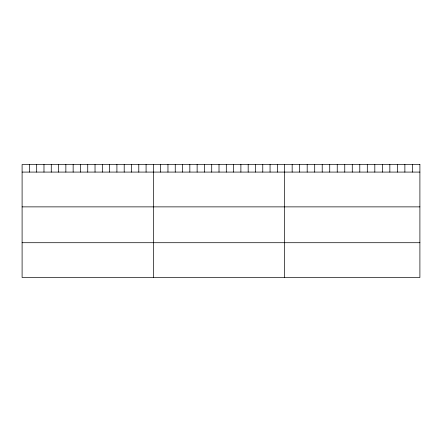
<?xml version="1.0" encoding="UTF-8"?>
<svg xmlns="http://www.w3.org/2000/svg" width="442" height="442" viewBox="0 0 442 442"><rect width="100%" height="100%" fill="white"/><g stroke="black" fill="none" stroke-linecap="round" stroke-linejoin="round"><path stroke-width="0.66" d="M22.1 172.082L419.9 172.082M22.1 206.873L419.9 206.873M22.1 242.713L419.9 242.713M412.386 164.496L412.386 172.082M404.872 164.496L404.872 172.082M397.358 164.496L397.358 172.082M389.844 164.496L389.844 172.082M382.33 164.496L382.33 172.082M374.816 164.496L374.816 172.082M367.302 164.496L367.302 172.082M359.788 164.496L359.788 172.082M352.274 164.496L352.274 172.082M344.76 164.496L344.76 172.082M337.246 164.496L337.246 172.082M329.732 164.496L329.732 172.082M322.218 164.496L322.218 172.082M314.704 164.496L314.704 172.082M307.19 164.496L307.19 172.082M299.676 164.496L299.676 172.082M292.162 164.496L292.162 172.082M284.648 164.496L284.648 277.504M277.355 164.496L277.355 172.082M270.062 164.496L270.062 172.082M262.769 164.496L262.769 172.082M255.476 164.496L255.476 172.082M248.183 164.496L248.183 172.082M240.89 164.496L240.89 172.082M233.597 164.496L233.597 172.082M226.304 164.496L226.304 172.082M219.011 164.496L219.011 172.082M211.718 164.496L211.718 172.082M204.425 164.496L204.425 172.082M197.132 164.496L197.132 172.082M189.839 164.496L189.839 172.082M182.546 164.496L182.546 172.082M175.253 164.496L175.253 172.082M167.96 164.496L167.96 172.082M160.667 164.496L160.667 172.082M153.374 164.496L153.374 277.504M146.081 164.496L146.081 172.082M138.788 164.496L138.788 172.082M131.495 164.496L131.495 172.082M124.202 164.496L124.202 172.082M116.909 164.496L116.909 172.082M109.616 164.496L109.616 172.082M102.323 164.496L102.323 172.082M95.03 164.496L95.03 172.082M87.737 164.496L87.737 172.082M80.444 164.496L80.444 172.082M73.151 164.496L73.151 172.082M65.858 164.496L65.858 172.082M58.565 164.496L58.565 172.082M51.272 164.496L51.272 172.082M43.979 164.496L43.979 172.082M36.686 164.496L36.686 172.082M29.393 164.496L29.393 172.082M419.9 164.496L22.1 164.496L22.1 277.504L419.9 277.504L419.9 164.496"/></g></svg>
